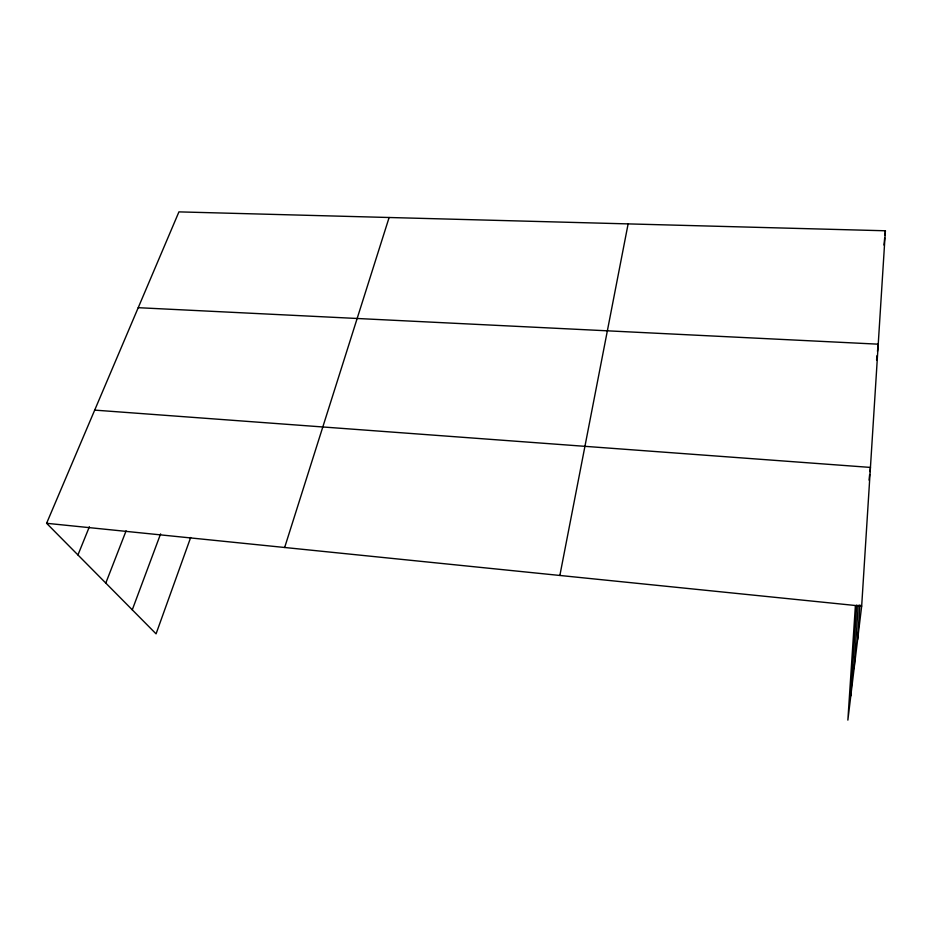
<?xml version="1.0" encoding="UTF-8"?>
<svg xmlns="http://www.w3.org/2000/svg" width="932" height="932" viewBox="0 0 932 932"><rect width="100%" height="100%" fill="white"/><g stroke="black" fill="none" stroke-linecap="round" stroke-linejoin="round"><path stroke-width="1.4" d="M854.108 668.582L858.209 605.194M857.638 639.445L859.852 604.868M855.39 605.8L847.864 720.121L861.669 606.138L885.4 230.775L178.932 211.879L46.6 523.295L156.063 633.853L190.664 537.508M850.799 695.889L856.729 605.078M883.967 245.046L884.689 237.905M884.969 235.05L885.4 230.775M876.581 359.938L877.035 355.64M877.478 351.341L878.235 344.176L138.216 307.688M869.032 480.108L869.661 474.47M869.964 471.65L870.441 467.421L94.691 410.115M559.864 575.452L628.121 223.89M284.656 547.48L389.122 217.505M132.274 609.831L160.595 533.896M105.794 583.082L126.111 530.809M77.95 554.948L89.379 526.755M46.6 523.295L861.669 606.138"/></g></svg>
